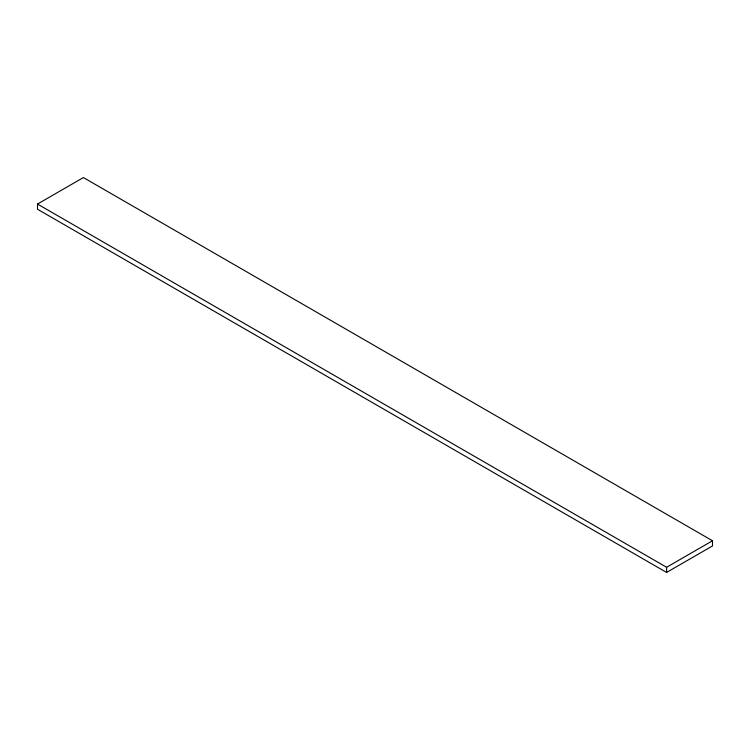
<?xml version="1.0" encoding="UTF-8"?>
<svg xmlns="http://www.w3.org/2000/svg" width="750" height="750" viewBox="0 0 750 750"><rect width="100%" height="100%" fill="white"/><g stroke="black" fill="none" stroke-linecap="round" stroke-linejoin="round"><path stroke-width="1.12" d="M37.5 204.056L83.4 177.562L712.5 540.769L712.5 545.944L666.6 572.438L37.5 209.231L37.5 204.056L666.6 567.272L712.5 540.769M666.6 567.272L666.6 572.438"/></g></svg>
